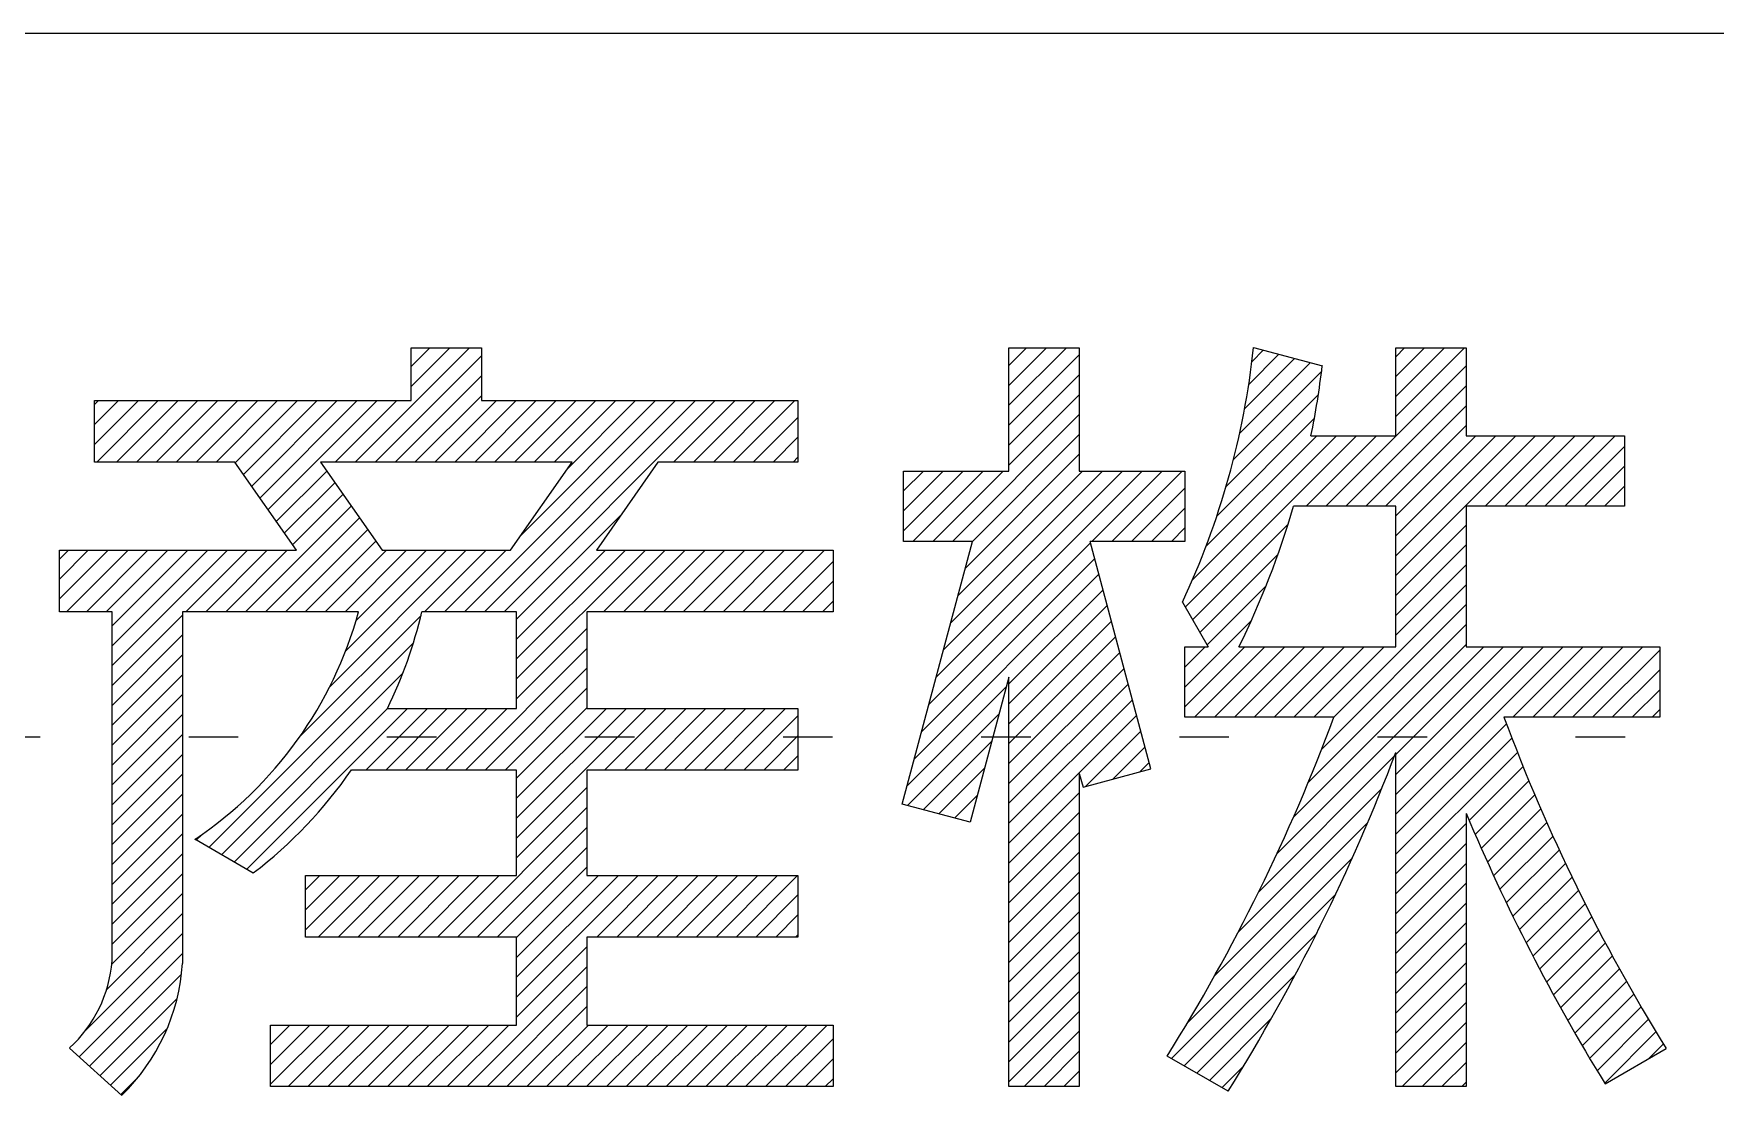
# Model space of a CAD drawing. Header units: millimetres. Extents: x 2414 to 2906, y 1861 to 2205.
# Drawn here: x 2459.74 to 2469.92, y 1875.14 to 1881.57 of the extents above; entities that cross this region are included whole.
import ezdxf

# ---------------------------------------------------------------- set-up
doc = ezdxf.new("R2010")
doc.units = ezdxf.units.MM
doc.linetypes.add('jw-line09', pattern=[1.2, 0.3, -0.9])
doc.layers.add('F-0', color=7, linetype='Continuous')

msp = doc.modelspace()

# ---------------------------------------------------------------- linework, layer by layer
at = {"layer": 'F-0', "color": 136, "linetype": 'Continuous'}
for p in [(2862.844, 1881.573), (2901.608, 1881.573)]:
    msp.add_line(p, (2419.23, 1881.573), dxfattribs=at)
at = {"layer": 'F-0', "color": 3, "linetype": 'Continuous'}
for p, q in [((2461.684, 1878.977), (2462.376, 1879.669)), ((2461.684, 1878.977), (2462.376, 1879.669)), ((2461.804, 1878.977), (2462.448, 1879.621)), ((2461.804, 1878.977), (2462.448, 1879.621)), ((2462.022, 1879.556), (2462.135, 1879.669)), ((2462.022, 1879.436), (2462.256, 1879.669)), ((2462.022, 1879.669), (2462.448, 1879.669)), ((2462.022, 1879.35), (2462.022, 1879.669)), ((2462.022, 1879.556), (2462.135, 1879.669)), ((2462.022, 1879.436), (2462.256, 1879.669)), ((2462.022, 1879.669), (2462.448, 1879.669)), ((2462.022, 1879.35), (2462.022, 1879.669)), ((2462.448, 1879.669), (2462.448, 1879.35)), ((2462.448, 1879.669), (2462.448, 1879.35)), ((2465.643, 1879.563), (2465.75, 1879.669)), ((2465.643, 1879.442), (2465.87, 1879.669)), ((2465.643, 1879.322), (2465.991, 1879.669)), ((2465.643, 1879.669), (2466.069, 1879.669)), ((2465.643, 1879.563), (2465.75, 1879.669)), ((2465.643, 1879.442), (2465.87, 1879.669)), ((2465.643, 1879.322), (2465.991, 1879.669)), ((2465.643, 1879.669), (2466.069, 1879.669)), ((2465.643, 1878.924), (2465.643, 1879.669)), ((2465.643, 1878.924), (2465.643, 1879.669)), ((2465.643, 1879.201), (2466.069, 1879.627)), ((2465.643, 1879.201), (2466.069, 1879.627)), ((2466.069, 1879.669), (2466.069, 1878.924)), ((2466.069, 1879.669), (2466.069, 1878.924)), ((2467.071, 1879.303), (2467.373, 1879.605)), ((2467.071, 1879.303), (2467.373, 1879.605)), ((2467.095, 1879.448), (2467.278, 1879.631)), ((2467.095, 1879.448), (2467.278, 1879.631)), ((2467.115, 1879.588), (2467.183, 1879.656)), ((2467.115, 1879.588), (2467.183, 1879.656)), ((2467.124, 1879.672), (2467.541, 1879.56)), ((2467.124, 1879.672), (2467.541, 1879.56)), ((2467.986, 1879.616), (2468.039, 1879.669)), ((2467.986, 1879.496), (2468.16, 1879.669)), ((2467.986, 1879.375), (2468.28, 1879.669)), ((2467.986, 1879.255), (2468.401, 1879.669)), ((2467.986, 1879.669), (2468.412, 1879.669)), ((2467.986, 1879.137), (2467.986, 1879.669)), ((2467.986, 1879.616), (2468.039, 1879.669)), ((2467.986, 1879.496), (2468.16, 1879.669)), ((2467.986, 1879.375), (2468.28, 1879.669)), ((2467.986, 1879.255), (2468.401, 1879.669)), ((2467.986, 1879.669), (2468.412, 1879.669)), ((2467.986, 1879.137), (2467.986, 1879.669)), ((2468.412, 1879.669), (2468.412, 1879.137)), ((2468.412, 1879.669), (2468.412, 1879.137)), ((2461.925, 1878.977), (2462.448, 1879.501)), ((2461.925, 1878.977), (2462.448, 1879.501)), ((2465.643, 1879.081), (2466.069, 1879.507)), ((2465.643, 1879.081), (2466.069, 1879.507)), ((2467.003, 1878.994), (2467.537, 1879.528)), ((2467.003, 1878.994), (2467.537, 1879.528)), ((2467.04, 1879.152), (2467.468, 1879.58)), ((2467.04, 1879.152), (2467.468, 1879.58)), ((2467.563, 1878.711), (2468.412, 1879.56)), ((2467.563, 1878.711), (2468.412, 1879.56)), ((2467.683, 1878.711), (2468.412, 1879.44)), ((2467.683, 1878.711), (2468.412, 1879.44)), ((2460.105, 1879.326), (2460.129, 1879.35)), ((2460.105, 1879.206), (2460.249, 1879.35)), ((2460.105, 1879.35), (2462.022, 1879.35)), ((2460.105, 1879.326), (2460.129, 1879.35)), ((2460.105, 1879.206), (2460.249, 1879.35)), ((2460.105, 1879.35), (2462.022, 1879.35)), ((2460.105, 1879.085), (2460.37, 1879.35)), ((2460.105, 1878.977), (2460.105, 1879.35)), ((2460.105, 1879.085), (2460.37, 1879.35)), ((2460.105, 1878.977), (2460.105, 1879.35)), ((2460.118, 1878.977), (2460.49, 1879.35)), ((2460.118, 1878.977), (2460.49, 1879.35)), ((2460.238, 1878.977), (2460.611, 1879.35)), ((2460.238, 1878.977), (2460.611, 1879.35)), ((2460.359, 1878.977), (2460.731, 1879.35)), ((2460.359, 1878.977), (2460.731, 1879.35)), ((2460.479, 1878.977), (2460.852, 1879.35)), ((2460.479, 1878.977), (2460.852, 1879.35)), ((2460.6, 1878.977), (2460.972, 1879.35)), ((2460.6, 1878.977), (2460.972, 1879.35)), ((2460.72, 1878.977), (2461.093, 1879.35)), ((2460.72, 1878.977), (2461.093, 1879.35)), ((2460.841, 1878.977), (2461.213, 1879.35)), ((2460.841, 1878.977), (2461.213, 1879.35)), ((2460.957, 1878.973), (2461.334, 1879.35)), ((2460.957, 1878.973), (2461.334, 1879.35)), ((2461.006, 1878.902), (2461.454, 1879.35)), ((2461.006, 1878.902), (2461.454, 1879.35)), ((2461.056, 1878.831), (2461.575, 1879.35)), ((2461.056, 1878.831), (2461.575, 1879.35)), ((2461.106, 1878.76), (2461.695, 1879.35)), ((2461.106, 1878.76), (2461.695, 1879.35)), ((2461.155, 1878.689), (2461.816, 1879.35)), ((2461.155, 1878.689), (2461.816, 1879.35)), ((2461.563, 1878.977), (2461.936, 1879.35)), ((2461.563, 1878.977), (2461.936, 1879.35)), ((2462.045, 1878.977), (2462.448, 1879.38)), ((2462.045, 1878.977), (2462.448, 1879.38)), ((2462.166, 1878.977), (2462.539, 1879.35)), ((2462.166, 1878.977), (2462.539, 1879.35)), ((2462.286, 1878.977), (2462.659, 1879.35)), ((2462.286, 1878.977), (2462.659, 1879.35)), ((2462.345, 1878.072), (2463.623, 1879.35)), ((2462.345, 1878.072), (2463.623, 1879.35)), ((2462.407, 1878.977), (2462.78, 1879.35)), ((2462.407, 1878.977), (2462.78, 1879.35)), ((2462.448, 1879.35), (2464.365, 1879.35)), ((2462.448, 1879.35), (2464.365, 1879.35)), ((2462.466, 1878.072), (2463.744, 1879.35)), ((2462.466, 1878.072), (2463.744, 1879.35)), ((2462.527, 1878.977), (2462.9, 1879.35)), ((2462.527, 1878.977), (2462.9, 1879.35)), ((2462.586, 1878.072), (2463.864, 1879.35)), ((2462.586, 1878.072), (2463.864, 1879.35)), ((2462.648, 1878.977), (2463.021, 1879.35)), ((2462.648, 1878.977), (2463.021, 1879.35)), ((2462.687, 1878.534), (2463.503, 1879.35)), ((2462.687, 1878.534), (2463.503, 1879.35)), ((2462.768, 1878.977), (2463.141, 1879.35)), ((2462.768, 1878.977), (2463.141, 1879.35)), ((2462.889, 1878.977), (2463.262, 1879.35)), ((2462.889, 1878.977), (2463.262, 1879.35)), ((2462.968, 1878.936), (2463.382, 1879.35)), ((2462.968, 1878.936), (2463.382, 1879.35)), ((2463.612, 1878.977), (2463.985, 1879.35)), ((2463.612, 1878.977), (2463.985, 1879.35)), ((2463.732, 1878.977), (2464.105, 1879.35)), ((2463.732, 1878.977), (2464.105, 1879.35)), ((2463.853, 1878.977), (2464.225, 1879.35)), ((2463.853, 1878.977), (2464.225, 1879.35)), ((2463.973, 1878.977), (2464.346, 1879.35)), ((2463.973, 1878.977), (2464.346, 1879.35)), ((2464.365, 1879.35), (2464.365, 1878.977)), ((2464.365, 1879.35), (2464.365, 1878.977)), ((2465.643, 1878.96), (2466.069, 1879.386)), ((2465.643, 1878.96), (2466.069, 1879.386)), ((2466.957, 1878.828), (2467.517, 1879.388)), ((2466.957, 1878.828), (2467.517, 1879.388)), ((2467.804, 1878.711), (2468.412, 1879.319)), ((2467.804, 1878.711), (2468.412, 1879.319)), ((2464.094, 1878.977), (2464.365, 1879.249)), ((2464.094, 1878.977), (2464.365, 1879.249)), ((2465.301, 1878.498), (2466.069, 1879.266)), ((2465.301, 1878.498), (2466.069, 1879.266)), ((2466.903, 1878.653), (2467.493, 1879.243)), ((2466.903, 1878.653), (2467.493, 1879.243)), ((2467.924, 1878.711), (2468.412, 1879.199)), ((2467.924, 1878.711), (2468.412, 1879.199)), ((2464.214, 1878.977), (2464.365, 1879.128)), ((2464.214, 1878.977), (2464.365, 1879.128)), ((2465.422, 1878.498), (2466.069, 1879.145)), ((2465.422, 1878.498), (2466.069, 1879.145)), ((2466.711, 1878.1), (2467.748, 1879.137)), ((2466.711, 1878.1), (2467.748, 1879.137)), ((2466.753, 1878.263), (2467.627, 1879.137)), ((2466.753, 1878.263), (2467.627, 1879.137)), ((2466.836, 1878.466), (2467.507, 1879.137)), ((2466.836, 1878.466), (2467.507, 1879.137)), ((2467.442, 1878.711), (2467.868, 1879.137)), ((2467.442, 1878.711), (2467.868, 1879.137)), ((2467.472, 1879.137), (2467.986, 1879.137)), ((2467.472, 1879.137), (2467.986, 1879.137)), ((2467.986, 1878.652), (2468.471, 1879.137)), ((2467.986, 1878.532), (2468.591, 1879.137)), ((2467.986, 1878.411), (2468.712, 1879.137)), ((2467.986, 1878.291), (2468.832, 1879.137)), ((2467.986, 1878.652), (2468.471, 1879.137)), ((2467.986, 1878.532), (2468.591, 1879.137)), ((2467.986, 1878.411), (2468.712, 1879.137)), ((2467.986, 1878.291), (2468.832, 1879.137)), ((2468.412, 1879.137), (2469.371, 1879.137)), ((2468.412, 1879.137), (2469.371, 1879.137)), ((2468.527, 1878.711), (2468.953, 1879.137)), ((2468.527, 1878.711), (2468.953, 1879.137)), ((2468.647, 1878.711), (2469.073, 1879.137)), ((2468.647, 1878.711), (2469.073, 1879.137)), ((2468.768, 1878.711), (2469.194, 1879.137)), ((2468.768, 1878.711), (2469.194, 1879.137)), ((2468.888, 1878.711), (2469.314, 1879.137)), ((2468.888, 1878.711), (2469.314, 1879.137)), ((2469.371, 1879.137), (2469.371, 1878.711)), ((2469.371, 1879.137), (2469.371, 1878.711)), ((2464.335, 1878.977), (2464.365, 1879.008)), ((2464.335, 1878.977), (2464.365, 1879.008)), ((2465.379, 1878.335), (2466.069, 1879.025)), ((2465.379, 1878.335), (2466.069, 1879.025)), ((2469.009, 1878.711), (2469.371, 1879.073)), ((2469.009, 1878.711), (2469.371, 1879.073)), ((2460.954, 1878.977), (2460.105, 1878.977)), ((2460.954, 1878.977), (2460.105, 1878.977)), ((2461.327, 1878.444), (2460.954, 1878.977)), ((2461.327, 1878.444), (2460.954, 1878.977)), ((2461.205, 1878.618), (2461.511, 1878.924)), ((2461.205, 1878.618), (2461.511, 1878.924)), ((2462.997, 1878.977), (2461.474, 1878.977)), ((2461.474, 1878.977), (2461.847, 1878.444)), ((2462.997, 1878.977), (2461.474, 1878.977)), ((2461.474, 1878.977), (2461.847, 1878.444)), ((2462.624, 1878.444), (2462.997, 1878.977)), ((2462.624, 1878.444), (2462.997, 1878.977)), ((2463.517, 1878.977), (2463.144, 1878.444)), ((2463.517, 1878.977), (2463.144, 1878.444)), ((2464.365, 1878.977), (2463.517, 1878.977)), ((2464.365, 1878.977), (2463.517, 1878.977)), ((2465.004, 1878.924), (2465.004, 1878.924)), ((2465.004, 1878.803), (2465.125, 1878.924)), ((2465.004, 1878.683), (2465.245, 1878.924)), ((2465.004, 1878.562), (2465.366, 1878.924)), ((2465.004, 1878.924), (2465.643, 1878.924)), ((2465.004, 1878.498), (2465.004, 1878.924)), ((2465.004, 1878.924), (2465.004, 1878.924)), ((2465.004, 1878.803), (2465.125, 1878.924)), ((2465.004, 1878.683), (2465.245, 1878.924)), ((2465.004, 1878.562), (2465.366, 1878.924)), ((2465.004, 1878.924), (2465.643, 1878.924)), ((2465.004, 1878.498), (2465.004, 1878.924)), ((2465.06, 1878.498), (2465.486, 1878.924)), ((2465.06, 1878.498), (2465.486, 1878.924)), ((2465.181, 1878.498), (2465.607, 1878.924)), ((2465.181, 1878.498), (2465.607, 1878.924)), ((2465.203, 1877.676), (2466.45, 1878.924)), ((2465.203, 1877.676), (2466.45, 1878.924)), ((2465.247, 1877.841), (2466.33, 1878.924)), ((2465.247, 1877.841), (2466.33, 1878.924)), ((2465.291, 1878.005), (2466.209, 1878.924)), ((2465.291, 1878.005), (2466.209, 1878.924)), ((2465.335, 1878.17), (2466.089, 1878.924)), ((2465.335, 1878.17), (2466.089, 1878.924)), ((2466.069, 1878.924), (2466.708, 1878.924)), ((2466.069, 1878.924), (2466.708, 1878.924)), ((2466.145, 1878.498), (2466.571, 1878.924)), ((2466.145, 1878.498), (2466.571, 1878.924)), ((2466.265, 1878.498), (2466.691, 1878.924)), ((2466.265, 1878.498), (2466.691, 1878.924)), ((2466.708, 1878.924), (2466.708, 1878.498)), ((2466.708, 1878.924), (2466.708, 1878.498)), ((2469.129, 1878.711), (2469.371, 1878.953)), ((2469.129, 1878.711), (2469.371, 1878.953)), ((2461.254, 1878.548), (2461.56, 1878.853)), ((2461.254, 1878.548), (2461.56, 1878.853)), ((2466.386, 1878.498), (2466.708, 1878.82)), ((2466.386, 1878.498), (2466.708, 1878.82)), ((2469.25, 1878.711), (2469.371, 1878.832)), ((2469.25, 1878.711), (2469.371, 1878.832)), ((2461.02, 1878.072), (2461.66, 1878.712)), ((2461.02, 1878.072), (2461.66, 1878.712)), ((2461.304, 1878.477), (2461.61, 1878.783)), ((2461.304, 1878.477), (2461.61, 1878.783)), ((2466.506, 1878.498), (2466.708, 1878.7)), ((2466.506, 1878.498), (2466.708, 1878.7)), ((2467.986, 1878.711), (2467.367, 1878.711)), ((2467.986, 1878.711), (2467.367, 1878.711)), ((2467.986, 1877.859), (2467.986, 1878.711)), ((2467.986, 1877.859), (2467.986, 1878.711)), ((2468.412, 1878.711), (2468.412, 1877.859)), ((2469.371, 1878.711), (2468.412, 1878.711)), ((2468.412, 1878.711), (2468.412, 1877.859)), ((2469.371, 1878.711), (2468.412, 1878.711)), ((2469.37, 1878.711), (2469.371, 1878.712)), ((2469.37, 1878.711), (2469.371, 1878.712)), ((2461.14, 1878.072), (2461.709, 1878.641)), ((2461.14, 1878.072), (2461.709, 1878.641)), ((2462.661, 1878.027), (2463.296, 1878.661)), ((2462.661, 1878.027), (2463.296, 1878.661)), ((2466.755, 1878.023), (2467.334, 1878.603)), ((2466.755, 1878.023), (2467.334, 1878.603)), ((2467.986, 1878.17), (2468.412, 1878.596)), ((2467.986, 1878.17), (2468.412, 1878.596)), ((2461.261, 1878.072), (2461.759, 1878.57)), ((2461.261, 1878.072), (2461.759, 1878.57)), ((2461.381, 1878.072), (2461.808, 1878.499)), ((2461.381, 1878.072), (2461.808, 1878.499)), ((2464.997, 1876.907), (2465.423, 1878.498)), ((2464.997, 1876.907), (2465.423, 1878.498)), ((2465.423, 1878.498), (2465.004, 1878.498)), ((2465.423, 1878.498), (2465.004, 1878.498)), ((2465.159, 1877.512), (2466.136, 1878.489)), ((2465.159, 1877.512), (2466.136, 1878.489)), ((2466.503, 1877.12), (2466.134, 1878.498)), ((2466.708, 1878.498), (2466.134, 1878.498)), ((2466.503, 1877.12), (2466.134, 1878.498)), ((2466.708, 1878.498), (2466.134, 1878.498)), ((2466.627, 1878.498), (2466.708, 1878.579)), ((2466.627, 1878.498), (2466.708, 1878.579)), ((2459.892, 1878.39), (2459.947, 1878.444)), ((2459.892, 1878.27), (2460.067, 1878.444)), ((2459.892, 1878.149), (2460.187, 1878.444)), ((2459.892, 1878.444), (2461.327, 1878.444)), ((2459.892, 1878.072), (2459.892, 1878.444)), ((2459.892, 1878.39), (2459.947, 1878.444)), ((2459.892, 1878.27), (2460.067, 1878.444)), ((2459.892, 1878.149), (2460.187, 1878.444)), ((2459.892, 1878.444), (2461.327, 1878.444)), ((2459.892, 1878.072), (2459.892, 1878.444)), ((2459.935, 1878.072), (2460.308, 1878.444)), ((2459.935, 1878.072), (2460.308, 1878.444)), ((2460.056, 1878.072), (2460.428, 1878.444)), ((2460.056, 1878.072), (2460.428, 1878.444)), ((2460.176, 1878.072), (2460.549, 1878.444)), ((2460.176, 1878.072), (2460.549, 1878.444)), ((2460.212, 1877.987), (2460.669, 1878.444)), ((2460.212, 1877.866), (2460.79, 1878.444)), ((2460.212, 1877.746), (2460.91, 1878.444)), ((2460.212, 1877.987), (2460.669, 1878.444)), ((2460.212, 1877.866), (2460.79, 1878.444)), ((2460.212, 1877.746), (2460.91, 1878.444)), ((2460.658, 1878.072), (2461.031, 1878.444)), ((2460.658, 1878.072), (2461.031, 1878.444)), ((2460.779, 1878.072), (2461.151, 1878.444)), ((2460.779, 1878.072), (2461.151, 1878.444)), ((2460.899, 1878.072), (2461.272, 1878.444)), ((2460.899, 1878.072), (2461.272, 1878.444)), ((2461.502, 1878.072), (2461.874, 1878.444)), ((2461.502, 1878.072), (2461.874, 1878.444)), ((2461.528, 1877.616), (2462.356, 1878.444)), ((2461.528, 1877.616), (2462.356, 1878.444)), ((2461.622, 1878.072), (2461.995, 1878.444)), ((2461.622, 1878.072), (2461.995, 1878.444)), ((2461.624, 1877.833), (2462.236, 1878.444)), ((2461.624, 1877.833), (2462.236, 1878.444)), ((2461.687, 1878.016), (2462.115, 1878.444)), ((2461.687, 1878.016), (2462.115, 1878.444)), ((2461.847, 1878.444), (2462.624, 1878.444)), ((2461.847, 1878.444), (2462.624, 1878.444)), ((2462.104, 1878.072), (2462.477, 1878.444)), ((2462.104, 1878.072), (2462.477, 1878.444)), ((2462.225, 1878.072), (2462.597, 1878.444)), ((2462.225, 1878.072), (2462.597, 1878.444)), ((2462.661, 1877.906), (2463.2, 1878.444)), ((2462.661, 1877.786), (2463.32, 1878.444)), ((2462.661, 1877.665), (2463.441, 1878.444)), ((2462.661, 1877.906), (2463.2, 1878.444)), ((2462.661, 1877.786), (2463.32, 1878.444)), ((2462.661, 1877.665), (2463.441, 1878.444)), ((2463.144, 1878.444), (2464.578, 1878.444)), ((2463.144, 1878.444), (2464.578, 1878.444)), ((2463.188, 1878.072), (2463.561, 1878.444)), ((2463.188, 1878.072), (2463.561, 1878.444)), ((2463.309, 1878.072), (2463.682, 1878.444)), ((2463.309, 1878.072), (2463.682, 1878.444)), ((2463.429, 1878.072), (2463.802, 1878.444)), ((2463.429, 1878.072), (2463.802, 1878.444)), ((2463.55, 1878.072), (2463.923, 1878.444)), ((2463.55, 1878.072), (2463.923, 1878.444)), ((2463.67, 1878.072), (2464.043, 1878.444)), ((2463.67, 1878.072), (2464.043, 1878.444)), ((2463.791, 1878.072), (2464.164, 1878.444)), ((2463.791, 1878.072), (2464.164, 1878.444)), ((2463.911, 1878.072), (2464.284, 1878.444)), ((2463.911, 1878.072), (2464.284, 1878.444)), ((2464.032, 1878.072), (2464.405, 1878.444)), ((2464.032, 1878.072), (2464.405, 1878.444)), ((2464.152, 1878.072), (2464.525, 1878.444)), ((2464.152, 1878.072), (2464.525, 1878.444)), ((2464.273, 1878.072), (2464.578, 1878.377)), ((2464.273, 1878.072), (2464.578, 1878.377)), ((2464.578, 1878.444), (2464.578, 1878.072)), ((2464.578, 1878.444), (2464.578, 1878.072)), ((2465.115, 1877.347), (2466.162, 1878.394)), ((2465.115, 1877.347), (2466.162, 1878.394)), ((2466.799, 1877.947), (2467.273, 1878.421)), ((2466.799, 1877.947), (2467.273, 1878.421)), ((2467.986, 1878.05), (2468.412, 1878.476)), ((2467.986, 1878.05), (2468.412, 1878.476)), ((2465.071, 1877.182), (2466.187, 1878.299)), ((2465.071, 1877.182), (2466.187, 1878.299)), ((2467.986, 1877.93), (2468.412, 1878.356)), ((2467.986, 1877.93), (2468.412, 1878.356)), ((2464.393, 1878.072), (2464.578, 1878.257)), ((2464.393, 1878.072), (2464.578, 1878.257)), ((2465.643, 1877.635), (2466.213, 1878.204)), ((2465.643, 1877.635), (2466.213, 1878.204)), ((2466.843, 1877.871), (2467.2, 1878.228)), ((2466.843, 1877.871), (2467.2, 1878.228)), ((2467.61, 1877.433), (2468.412, 1878.235)), ((2467.61, 1877.433), (2468.412, 1878.235)), ((2460.212, 1878.072), (2459.892, 1878.072)), ((2460.212, 1878.072), (2459.892, 1878.072)), ((2460.212, 1875.957), (2460.212, 1878.072)), ((2460.212, 1875.957), (2460.212, 1878.072)), ((2460.638, 1878.072), (2460.638, 1875.942)), ((2461.703, 1878.072), (2460.638, 1878.072)), ((2460.638, 1878.072), (2460.638, 1875.942)), ((2461.703, 1878.072), (2460.638, 1878.072)), ((2462.661, 1878.072), (2462.087, 1878.072)), ((2462.661, 1878.072), (2462.087, 1878.072)), ((2462.661, 1877.486), (2462.661, 1878.072)), ((2462.661, 1877.486), (2462.661, 1878.072)), ((2463.087, 1878.072), (2463.087, 1877.486)), ((2464.578, 1878.072), (2463.087, 1878.072)), ((2463.087, 1878.072), (2463.087, 1877.486)), ((2464.578, 1878.072), (2463.087, 1878.072)), ((2464.514, 1878.072), (2464.578, 1878.136)), ((2464.514, 1878.072), (2464.578, 1878.136)), ((2465.643, 1877.514), (2466.238, 1878.109)), ((2465.643, 1877.514), (2466.238, 1878.109)), ((2466.693, 1878.13), (2466.85, 1877.859)), ((2466.693, 1878.13), (2466.85, 1877.859)), ((2467.538, 1877.24), (2468.412, 1878.115)), ((2467.538, 1877.24), (2468.412, 1878.115)), ((2460.212, 1877.625), (2460.638, 1878.051)), ((2460.212, 1877.625), (2460.638, 1878.051)), ((2461.347, 1877.315), (2462.082, 1878.05)), ((2461.347, 1877.315), (2462.082, 1878.05)), ((2462.661, 1877.545), (2463.087, 1877.971)), ((2462.661, 1877.545), (2463.087, 1877.971)), ((2465.643, 1877.394), (2466.264, 1878.014)), ((2465.643, 1877.394), (2466.264, 1878.014)), ((2466.708, 1877.615), (2467.111, 1878.018)), ((2466.708, 1877.615), (2467.111, 1878.018)), ((2467.456, 1877.038), (2468.412, 1877.994)), ((2467.456, 1877.038), (2468.412, 1877.994)), ((2460.212, 1877.505), (2460.638, 1877.931)), ((2460.212, 1877.505), (2460.638, 1877.931)), ((2460.797, 1876.645), (2462.036, 1877.883)), ((2460.797, 1876.645), (2462.036, 1877.883)), ((2465.643, 1877.273), (2466.289, 1877.919)), ((2465.643, 1877.273), (2466.289, 1877.919)), ((2467.366, 1876.827), (2468.412, 1877.874)), ((2467.366, 1876.827), (2468.412, 1877.874)), ((2460.212, 1877.384), (2460.638, 1877.81)), ((2460.212, 1877.384), (2460.638, 1877.81)), ((2462.351, 1877.113), (2463.087, 1877.85)), ((2462.351, 1877.113), (2463.087, 1877.85)), ((2465.643, 1877.153), (2466.315, 1877.824)), ((2465.643, 1877.153), (2466.315, 1877.824)), ((2466.708, 1877.856), (2466.711, 1877.859)), ((2466.708, 1877.736), (2466.831, 1877.859)), ((2466.708, 1877.495), (2467.072, 1877.859)), ((2466.708, 1877.433), (2466.708, 1877.859)), ((2466.708, 1877.859), (2466.85, 1877.859)), ((2466.708, 1877.856), (2466.711, 1877.859)), ((2466.708, 1877.736), (2466.831, 1877.859)), ((2466.708, 1877.495), (2467.072, 1877.859)), ((2466.708, 1877.433), (2466.708, 1877.859)), ((2466.708, 1877.859), (2466.85, 1877.859)), ((2466.767, 1877.433), (2467.193, 1877.859)), ((2466.767, 1877.433), (2467.193, 1877.859)), ((2466.887, 1877.433), (2467.313, 1877.859)), ((2466.887, 1877.433), (2467.313, 1877.859)), ((2467.008, 1877.433), (2467.434, 1877.859)), ((2467.008, 1877.433), (2467.434, 1877.859)), ((2467.036, 1877.859), (2467.986, 1877.859)), ((2467.036, 1877.859), (2467.986, 1877.859)), ((2467.128, 1877.433), (2467.554, 1877.859)), ((2467.128, 1877.433), (2467.554, 1877.859)), ((2467.249, 1877.433), (2467.675, 1877.859)), ((2467.249, 1877.433), (2467.675, 1877.859)), ((2467.267, 1876.608), (2468.518, 1877.859)), ((2467.267, 1876.608), (2468.518, 1877.859)), ((2467.369, 1877.433), (2467.795, 1877.859)), ((2467.369, 1877.433), (2467.795, 1877.859)), ((2467.49, 1877.433), (2467.916, 1877.859)), ((2467.49, 1877.433), (2467.916, 1877.859)), ((2467.986, 1877.207), (2468.639, 1877.859)), ((2467.986, 1877.086), (2468.759, 1877.859)), ((2467.986, 1876.966), (2468.88, 1877.859)), ((2467.986, 1876.845), (2469, 1877.859)), ((2467.986, 1877.207), (2468.639, 1877.859)), ((2467.986, 1877.086), (2468.759, 1877.859)), ((2467.986, 1876.966), (2468.88, 1877.859)), ((2467.986, 1876.845), (2469, 1877.859)), ((2468.412, 1877.859), (2469.584, 1877.859)), ((2468.412, 1877.859), (2469.584, 1877.859)), ((2468.695, 1877.433), (2469.121, 1877.859)), ((2468.695, 1877.433), (2469.121, 1877.859)), ((2468.815, 1877.433), (2469.241, 1877.859)), ((2468.815, 1877.433), (2469.241, 1877.859)), ((2468.936, 1877.433), (2469.362, 1877.859)), ((2468.936, 1877.433), (2469.362, 1877.859)), ((2469.056, 1877.433), (2469.482, 1877.859)), ((2469.056, 1877.433), (2469.482, 1877.859)), ((2469.177, 1877.433), (2469.584, 1877.84)), ((2469.177, 1877.433), (2469.584, 1877.84)), ((2469.584, 1877.859), (2469.584, 1877.433)), ((2469.584, 1877.859), (2469.584, 1877.433)), ((2460.212, 1877.264), (2460.638, 1877.69)), ((2460.212, 1877.264), (2460.638, 1877.69)), ((2460.874, 1876.6), (2461.972, 1877.699)), ((2460.874, 1876.6), (2461.972, 1877.699)), ((2462.471, 1877.113), (2463.087, 1877.73)), ((2462.471, 1877.113), (2463.087, 1877.73)), ((2465.643, 1877.675), (2465.408, 1876.797)), ((2465.643, 1877.675), (2465.408, 1876.797)), ((2465.643, 1877.032), (2466.34, 1877.729)), ((2465.643, 1877.032), (2466.34, 1877.729)), ((2465.643, 1875.196), (2465.643, 1877.675)), ((2465.643, 1875.196), (2465.643, 1877.675)), ((2469.297, 1877.433), (2469.584, 1877.72)), ((2469.297, 1877.433), (2469.584, 1877.72)), ((2460.212, 1877.143), (2460.638, 1877.57)), ((2460.212, 1877.143), (2460.638, 1877.57)), ((2462.591, 1877.113), (2463.087, 1877.609)), ((2462.591, 1877.113), (2463.087, 1877.609)), ((2465.026, 1877.018), (2465.629, 1877.62)), ((2465.026, 1877.018), (2465.629, 1877.62)), ((2465.643, 1876.912), (2466.365, 1877.634)), ((2465.643, 1876.912), (2466.365, 1877.634)), ((2469.418, 1877.433), (2469.584, 1877.599)), ((2469.418, 1877.433), (2469.584, 1877.599)), ((2460.95, 1876.556), (2461.88, 1877.486)), ((2460.95, 1876.556), (2461.88, 1877.486)), ((2461.027, 1876.512), (2462, 1877.486)), ((2461.027, 1876.512), (2462, 1877.486)), ((2461.748, 1877.113), (2462.121, 1877.486)), ((2461.748, 1877.113), (2462.121, 1877.486)), ((2461.869, 1877.113), (2462.241, 1877.486)), ((2461.869, 1877.113), (2462.241, 1877.486)), ((2461.879, 1877.486), (2462.661, 1877.486)), ((2461.879, 1877.486), (2462.661, 1877.486)), ((2461.989, 1877.113), (2462.362, 1877.486)), ((2461.989, 1877.113), (2462.362, 1877.486)), ((2462.11, 1877.113), (2462.482, 1877.486)), ((2462.11, 1877.113), (2462.482, 1877.486)), ((2462.23, 1877.113), (2462.603, 1877.486)), ((2462.23, 1877.113), (2462.603, 1877.486)), ((2462.661, 1877.063), (2463.087, 1877.489)), ((2462.661, 1877.063), (2463.087, 1877.489)), ((2462.661, 1876.942), (2463.205, 1877.486)), ((2462.661, 1876.822), (2463.326, 1877.486)), ((2462.661, 1876.701), (2463.446, 1877.486)), ((2462.661, 1876.942), (2463.205, 1877.486)), ((2462.661, 1876.822), (2463.326, 1877.486)), ((2462.661, 1876.701), (2463.446, 1877.486)), ((2463.087, 1877.486), (2464.365, 1877.486)), ((2463.087, 1877.486), (2464.365, 1877.486)), ((2463.194, 1877.113), (2463.567, 1877.486)), ((2463.194, 1877.113), (2463.567, 1877.486)), ((2463.314, 1877.113), (2463.687, 1877.486)), ((2463.314, 1877.113), (2463.687, 1877.486)), ((2463.435, 1877.113), (2463.808, 1877.486)), ((2463.435, 1877.113), (2463.808, 1877.486)), ((2463.555, 1877.113), (2463.928, 1877.486)), ((2463.555, 1877.113), (2463.928, 1877.486)), ((2463.676, 1877.113), (2464.049, 1877.486)), ((2463.676, 1877.113), (2464.049, 1877.486)), ((2463.796, 1877.113), (2464.169, 1877.486)), ((2463.796, 1877.113), (2464.169, 1877.486)), ((2463.917, 1877.113), (2464.29, 1877.486)), ((2463.917, 1877.113), (2464.29, 1877.486)), ((2464.365, 1877.486), (2464.365, 1877.113)), ((2464.365, 1877.486), (2464.365, 1877.113)), ((2465.643, 1876.791), (2466.391, 1877.539)), ((2465.643, 1876.791), (2466.391, 1877.539)), ((2469.538, 1877.433), (2469.584, 1877.479)), ((2469.538, 1877.433), (2469.584, 1877.479)), ((2460.212, 1877.023), (2460.638, 1877.449)), ((2460.212, 1877.023), (2460.638, 1877.449)), ((2464.037, 1877.113), (2464.365, 1877.441)), ((2464.037, 1877.113), (2464.365, 1877.441)), ((2465.028, 1876.899), (2465.585, 1877.456)), ((2465.028, 1876.899), (2465.585, 1877.456)), ((2465.643, 1876.671), (2466.416, 1877.444)), ((2465.643, 1876.671), (2466.416, 1877.444)), ((2467.611, 1877.433), (2466.708, 1877.433)), ((2467.611, 1877.433), (2466.708, 1877.433)), ((2467.986, 1876.725), (2468.656, 1877.394)), ((2467.986, 1876.725), (2468.656, 1877.394)), ((2469.584, 1877.433), (2468.641, 1877.433)), ((2469.584, 1877.433), (2468.641, 1877.433)), ((2460.212, 1876.903), (2460.638, 1877.329)), ((2460.212, 1876.903), (2460.638, 1877.329)), ((2464.158, 1877.113), (2464.365, 1877.321)), ((2464.158, 1877.113), (2464.365, 1877.321)), ((2465.123, 1876.873), (2465.541, 1877.291)), ((2465.123, 1876.873), (2465.541, 1877.291)), ((2466.107, 1877.014), (2466.442, 1877.349)), ((2466.107, 1877.014), (2466.442, 1877.349)), ((2467.986, 1876.604), (2468.689, 1877.306)), ((2467.986, 1876.604), (2468.689, 1877.306)), ((2460.212, 1876.782), (2460.638, 1877.208)), ((2460.212, 1876.782), (2460.638, 1877.208)), ((2464.278, 1877.113), (2464.365, 1877.2)), ((2464.278, 1877.113), (2464.365, 1877.2)), ((2466.271, 1877.058), (2466.467, 1877.254)), ((2466.271, 1877.058), (2466.467, 1877.254)), ((2466.436, 1877.102), (2466.493, 1877.159)), ((2466.436, 1877.102), (2466.493, 1877.159)), ((2467.156, 1876.376), (2467.978, 1877.199)), ((2467.156, 1876.376), (2467.978, 1877.199)), ((2467.986, 1876.484), (2468.723, 1877.22)), ((2467.986, 1875.196), (2467.986, 1877.22)), ((2467.986, 1876.484), (2468.723, 1877.22)), ((2467.986, 1875.196), (2467.986, 1877.22)), ((2460.212, 1876.662), (2460.638, 1877.088)), ((2460.212, 1876.662), (2460.638, 1877.088)), ((2462.661, 1877.113), (2461.661, 1877.113)), ((2462.661, 1877.113), (2461.661, 1877.113)), ((2462.661, 1876.474), (2462.661, 1877.113)), ((2462.661, 1876.474), (2462.661, 1877.113)), ((2464.365, 1877.113), (2463.087, 1877.113)), ((2463.087, 1877.113), (2463.087, 1876.474)), ((2464.365, 1877.113), (2463.087, 1877.113)), ((2463.087, 1877.113), (2463.087, 1876.474)), ((2465.218, 1876.848), (2465.497, 1877.127)), ((2465.218, 1876.848), (2465.497, 1877.127)), ((2466.069, 1877.093), (2466.069, 1875.196)), ((2466.069, 1877.093), (2466.092, 1877.01)), ((2466.069, 1877.093), (2466.069, 1875.196)), ((2466.069, 1877.093), (2466.092, 1877.01)), ((2466.092, 1877.01), (2466.503, 1877.12)), ((2466.092, 1877.01), (2466.503, 1877.12)), ((2468.431, 1876.807), (2468.757, 1877.134)), ((2468.431, 1876.807), (2468.757, 1877.134)), ((2460.212, 1876.541), (2460.638, 1876.967)), ((2460.212, 1876.541), (2460.638, 1876.967)), ((2462.661, 1876.581), (2463.087, 1877.007)), ((2462.661, 1876.581), (2463.087, 1877.007)), ((2465.313, 1876.822), (2465.452, 1876.962)), ((2465.313, 1876.822), (2465.452, 1876.962)), ((2465.643, 1876.55), (2466.069, 1876.976)), ((2465.643, 1876.55), (2466.069, 1876.976)), ((2467.032, 1876.131), (2467.901, 1877.001)), ((2467.032, 1876.131), (2467.901, 1877.001)), ((2468.467, 1876.723), (2468.792, 1877.048)), ((2468.467, 1876.723), (2468.792, 1877.048)), ((2468.503, 1876.639), (2468.827, 1876.963)), ((2468.503, 1876.639), (2468.827, 1876.963)), ((2462.303, 1876.101), (2463.087, 1876.886)), ((2462.303, 1876.101), (2463.087, 1876.886)), ((2465.408, 1876.797), (2464.997, 1876.907)), ((2465.408, 1876.797), (2464.997, 1876.907)), ((2465.643, 1876.43), (2466.069, 1876.856)), ((2465.643, 1876.43), (2466.069, 1876.856)), ((2468.412, 1876.851), (2468.412, 1875.196)), ((2468.412, 1876.851), (2468.412, 1875.196)), ((2468.541, 1876.556), (2468.864, 1876.879)), ((2468.541, 1876.556), (2468.864, 1876.879)), ((2460.212, 1876.421), (2460.638, 1876.847)), ((2460.212, 1876.421), (2460.638, 1876.847)), ((2462.423, 1876.101), (2463.087, 1876.766)), ((2462.423, 1876.101), (2463.087, 1876.766)), ((2465.408, 1876.797), (2465.408, 1876.797)), ((2465.408, 1876.797), (2465.408, 1876.797)), ((2466.89, 1875.869), (2467.816, 1876.796)), ((2466.89, 1875.869), (2467.816, 1876.796)), ((2467.986, 1876.363), (2468.412, 1876.789)), ((2467.986, 1876.363), (2468.412, 1876.789)), ((2468.578, 1876.473), (2468.9, 1876.795)), ((2468.578, 1876.473), (2468.9, 1876.795)), ((2460.212, 1876.3), (2460.638, 1876.726)), ((2460.212, 1876.3), (2460.638, 1876.726)), ((2461.066, 1876.489), (2460.712, 1876.694)), ((2461.066, 1876.489), (2460.712, 1876.694)), ((2460.721, 1876.689), (2460.756, 1876.723)), ((2460.721, 1876.689), (2460.756, 1876.723)), ((2462.544, 1876.101), (2463.087, 1876.645)), ((2462.544, 1876.101), (2463.087, 1876.645)), ((2465.643, 1876.309), (2466.069, 1876.735)), ((2465.643, 1876.309), (2466.069, 1876.735)), ((2467.986, 1876.243), (2468.412, 1876.669)), ((2467.986, 1876.243), (2468.412, 1876.669)), ((2468.616, 1876.391), (2468.938, 1876.712)), ((2468.616, 1876.391), (2468.938, 1876.712)), ((2460.212, 1876.18), (2460.638, 1876.606)), ((2460.212, 1876.18), (2460.638, 1876.606)), ((2465.643, 1876.189), (2466.069, 1876.615)), ((2465.643, 1876.189), (2466.069, 1876.615)), ((2466.726, 1875.584), (2467.724, 1876.582)), ((2466.726, 1875.584), (2467.724, 1876.582)), ((2467.986, 1876.122), (2468.412, 1876.548)), ((2467.986, 1876.122), (2468.412, 1876.548)), ((2468.655, 1876.309), (2468.975, 1876.629)), ((2468.655, 1876.309), (2468.975, 1876.629)), ((2468.694, 1876.228), (2469.014, 1876.547)), ((2468.694, 1876.228), (2469.014, 1876.547)), ((2460.212, 1876.059), (2460.638, 1876.485)), ((2460.212, 1876.059), (2460.638, 1876.485)), ((2461.383, 1876.387), (2461.47, 1876.474)), ((2461.383, 1876.267), (2461.591, 1876.474)), ((2461.383, 1876.146), (2461.711, 1876.474)), ((2461.383, 1876.101), (2461.383, 1876.474)), ((2461.383, 1876.474), (2462.661, 1876.474)), ((2461.383, 1876.387), (2461.47, 1876.474)), ((2461.383, 1876.267), (2461.591, 1876.474)), ((2461.383, 1876.146), (2461.711, 1876.474)), ((2461.383, 1876.101), (2461.383, 1876.474)), ((2461.383, 1876.474), (2462.661, 1876.474)), ((2461.459, 1876.101), (2461.832, 1876.474)), ((2461.459, 1876.101), (2461.832, 1876.474)), ((2461.58, 1876.101), (2461.952, 1876.474)), ((2461.58, 1876.101), (2461.952, 1876.474)), ((2461.7, 1876.101), (2462.073, 1876.474)), ((2461.7, 1876.101), (2462.073, 1876.474)), ((2461.821, 1876.101), (2462.193, 1876.474)), ((2461.821, 1876.101), (2462.193, 1876.474)), ((2461.941, 1876.101), (2462.314, 1876.474)), ((2461.941, 1876.101), (2462.314, 1876.474)), ((2462.062, 1876.101), (2462.434, 1876.474)), ((2462.062, 1876.101), (2462.434, 1876.474)), ((2462.182, 1876.101), (2462.555, 1876.474)), ((2462.182, 1876.101), (2462.555, 1876.474)), ((2462.661, 1876.099), (2463.087, 1876.525)), ((2462.661, 1876.099), (2463.087, 1876.525)), ((2462.661, 1875.978), (2463.157, 1876.474)), ((2462.661, 1875.858), (2463.278, 1876.474)), ((2462.661, 1875.737), (2463.398, 1876.474)), ((2462.661, 1875.978), (2463.157, 1876.474)), ((2462.661, 1875.858), (2463.278, 1876.474)), ((2462.661, 1875.737), (2463.398, 1876.474)), ((2463.087, 1876.474), (2464.365, 1876.474)), ((2463.087, 1876.474), (2464.365, 1876.474)), ((2463.146, 1876.101), (2463.519, 1876.474)), ((2463.146, 1876.101), (2463.519, 1876.474)), ((2463.267, 1876.101), (2463.639, 1876.474)), ((2463.267, 1876.101), (2463.639, 1876.474)), ((2463.387, 1876.101), (2463.76, 1876.474)), ((2463.387, 1876.101), (2463.76, 1876.474)), ((2463.508, 1876.101), (2463.88, 1876.474)), ((2463.508, 1876.101), (2463.88, 1876.474)), ((2463.628, 1876.101), (2464.001, 1876.474)), ((2463.628, 1876.101), (2464.001, 1876.474)), ((2463.749, 1876.101), (2464.121, 1876.474)), ((2463.749, 1876.101), (2464.121, 1876.474)), ((2463.869, 1876.101), (2464.242, 1876.474)), ((2463.869, 1876.101), (2464.242, 1876.474)), ((2463.99, 1876.101), (2464.362, 1876.474)), ((2463.99, 1876.101), (2464.362, 1876.474)), ((2464.365, 1876.474), (2464.365, 1876.101)), ((2464.365, 1876.474), (2464.365, 1876.101)), ((2465.643, 1876.068), (2466.069, 1876.495)), ((2465.643, 1876.068), (2466.069, 1876.495)), ((2468.734, 1876.147), (2469.053, 1876.465)), ((2468.734, 1876.147), (2469.053, 1876.465)), ((2460.21, 1875.937), (2460.638, 1876.365)), ((2460.21, 1875.937), (2460.638, 1876.365)), ((2464.11, 1876.101), (2464.365, 1876.357)), ((2464.11, 1876.101), (2464.365, 1876.357)), ((2465.643, 1875.948), (2466.069, 1876.374)), ((2465.643, 1875.948), (2466.069, 1876.374)), ((2466.628, 1875.366), (2467.621, 1876.359)), ((2466.628, 1875.366), (2467.621, 1876.359)), ((2467.986, 1876.002), (2468.412, 1876.428)), ((2467.986, 1876.002), (2468.412, 1876.428)), ((2468.775, 1876.067), (2469.092, 1876.384)), ((2468.775, 1876.067), (2469.092, 1876.384)), ((2460.179, 1875.785), (2460.638, 1876.244)), ((2460.179, 1875.785), (2460.638, 1876.244)), ((2465.643, 1875.828), (2466.069, 1876.254)), ((2465.643, 1875.828), (2466.069, 1876.254)), ((2467.986, 1875.881), (2468.412, 1876.307)), ((2467.986, 1875.881), (2468.412, 1876.307)), ((2468.815, 1875.987), (2469.132, 1876.304)), ((2468.815, 1875.987), (2469.132, 1876.304)), ((2464.231, 1876.101), (2464.365, 1876.236)), ((2464.231, 1876.101), (2464.365, 1876.236)), ((2467.986, 1875.761), (2468.412, 1876.187)), ((2467.986, 1875.761), (2468.412, 1876.187)), ((2468.857, 1875.908), (2469.173, 1876.224)), ((2468.857, 1875.908), (2469.173, 1876.224)), ((2468.898, 1875.829), (2469.214, 1876.144)), ((2468.898, 1875.829), (2469.214, 1876.144)), ((2460.052, 1875.537), (2460.638, 1876.124)), ((2460.052, 1875.537), (2460.638, 1876.124)), ((2462.661, 1876.101), (2461.383, 1876.101)), ((2462.661, 1876.101), (2461.383, 1876.101)), ((2462.661, 1875.569), (2462.661, 1876.101)), ((2462.661, 1875.569), (2462.661, 1876.101)), ((2462.661, 1875.617), (2463.087, 1876.043)), ((2462.661, 1875.617), (2463.087, 1876.043)), ((2464.365, 1876.101), (2463.087, 1876.101)), ((2463.087, 1876.101), (2463.087, 1875.569)), ((2464.365, 1876.101), (2463.087, 1876.101)), ((2463.087, 1876.101), (2463.087, 1875.569)), ((2464.351, 1876.101), (2464.365, 1876.116)), ((2464.351, 1876.101), (2464.365, 1876.116)), ((2465.643, 1875.707), (2466.069, 1876.133)), ((2465.643, 1875.707), (2466.069, 1876.133)), ((2466.704, 1875.322), (2467.507, 1876.124)), ((2466.704, 1875.322), (2467.507, 1876.124)), ((2467.986, 1875.64), (2468.412, 1876.066)), ((2467.986, 1875.64), (2468.412, 1876.066)), ((2468.941, 1875.751), (2469.255, 1876.066)), ((2468.941, 1875.751), (2469.255, 1876.066)), ((2460.012, 1875.377), (2460.638, 1876.003)), ((2460.012, 1875.377), (2460.638, 1876.003)), ((2465.643, 1875.587), (2466.069, 1876.013)), ((2465.643, 1875.587), (2466.069, 1876.013)), ((2467.986, 1875.52), (2468.412, 1875.946)), ((2467.986, 1875.52), (2468.412, 1875.946)), ((2468.984, 1875.673), (2469.297, 1875.987)), ((2468.984, 1875.673), (2469.297, 1875.987)), ((2460.075, 1875.32), (2460.632, 1875.877)), ((2460.075, 1875.32), (2460.632, 1875.877)), ((2462.361, 1875.196), (2463.087, 1875.922)), ((2462.361, 1875.196), (2463.087, 1875.922)), ((2465.643, 1875.466), (2466.069, 1875.892)), ((2465.643, 1875.466), (2466.069, 1875.892)), ((2466.78, 1875.278), (2467.379, 1875.876)), ((2466.78, 1875.278), (2467.379, 1875.876)), ((2469.027, 1875.596), (2469.34, 1875.909)), ((2469.027, 1875.596), (2469.34, 1875.909)), ((2469.071, 1875.52), (2469.383, 1875.832)), ((2469.071, 1875.52), (2469.383, 1875.832)), ((2460.139, 1875.263), (2460.605, 1875.729)), ((2460.139, 1875.263), (2460.605, 1875.729)), ((2462.482, 1875.196), (2463.087, 1875.802)), ((2462.482, 1875.196), (2463.087, 1875.802)), ((2465.643, 1875.346), (2466.069, 1875.772)), ((2465.643, 1875.346), (2466.069, 1875.772)), ((2467.986, 1875.399), (2468.412, 1875.825)), ((2467.986, 1875.399), (2468.412, 1875.825)), ((2469.115, 1875.443), (2469.427, 1875.755)), ((2469.115, 1875.443), (2469.427, 1875.755)), ((2462.602, 1875.196), (2463.087, 1875.681)), ((2462.602, 1875.196), (2463.087, 1875.681)), ((2465.643, 1875.225), (2466.069, 1875.651)), ((2465.643, 1875.225), (2466.069, 1875.651)), ((2467.986, 1875.279), (2468.412, 1875.705)), ((2467.986, 1875.279), (2468.412, 1875.705)), ((2469.16, 1875.368), (2469.471, 1875.679)), ((2469.16, 1875.368), (2469.471, 1875.679)), ((2460.202, 1875.205), (2460.546, 1875.55)), ((2460.202, 1875.205), (2460.546, 1875.55)), ((2461.17, 1875.451), (2461.288, 1875.569)), ((2461.17, 1875.331), (2461.409, 1875.569)), ((2461.17, 1875.21), (2461.529, 1875.569)), ((2461.17, 1875.196), (2461.17, 1875.569)), ((2461.17, 1875.569), (2462.661, 1875.569)), ((2461.17, 1875.451), (2461.288, 1875.569)), ((2461.17, 1875.331), (2461.409, 1875.569)), ((2461.17, 1875.21), (2461.529, 1875.569)), ((2461.17, 1875.196), (2461.17, 1875.569)), ((2461.17, 1875.569), (2462.661, 1875.569)), ((2461.277, 1875.196), (2461.65, 1875.569)), ((2461.277, 1875.196), (2461.65, 1875.569)), ((2461.397, 1875.196), (2461.77, 1875.569)), ((2461.397, 1875.196), (2461.77, 1875.569)), ((2461.518, 1875.196), (2461.891, 1875.569)), ((2461.518, 1875.196), (2461.891, 1875.569)), ((2461.638, 1875.196), (2462.011, 1875.569)), ((2461.638, 1875.196), (2462.011, 1875.569)), ((2461.759, 1875.196), (2462.132, 1875.569)), ((2461.759, 1875.196), (2462.132, 1875.569)), ((2461.879, 1875.196), (2462.252, 1875.569)), ((2461.879, 1875.196), (2462.252, 1875.569)), ((2462, 1875.196), (2462.373, 1875.569)), ((2462, 1875.196), (2462.373, 1875.569)), ((2462.12, 1875.196), (2462.493, 1875.569)), ((2462.12, 1875.196), (2462.493, 1875.569)), ((2462.241, 1875.196), (2462.614, 1875.569)), ((2462.241, 1875.196), (2462.614, 1875.569)), ((2462.723, 1875.196), (2463.096, 1875.569)), ((2462.723, 1875.196), (2463.096, 1875.569)), ((2462.843, 1875.196), (2463.216, 1875.569)), ((2462.843, 1875.196), (2463.216, 1875.569)), ((2462.964, 1875.196), (2463.337, 1875.569)), ((2462.964, 1875.196), (2463.337, 1875.569)), ((2463.084, 1875.196), (2463.457, 1875.569)), ((2463.084, 1875.196), (2463.457, 1875.569)), ((2463.087, 1875.569), (2464.578, 1875.569)), ((2463.087, 1875.569), (2464.578, 1875.569)), ((2463.205, 1875.196), (2463.578, 1875.569)), ((2463.205, 1875.196), (2463.578, 1875.569)), ((2463.325, 1875.196), (2463.698, 1875.569)), ((2463.325, 1875.196), (2463.698, 1875.569)), ((2463.446, 1875.196), (2463.819, 1875.569)), ((2463.446, 1875.196), (2463.819, 1875.569)), ((2463.566, 1875.196), (2463.939, 1875.569)), ((2463.566, 1875.196), (2463.939, 1875.569)), ((2463.687, 1875.196), (2464.06, 1875.569)), ((2463.687, 1875.196), (2464.06, 1875.569)), ((2463.807, 1875.196), (2464.18, 1875.569)), ((2463.807, 1875.196), (2464.18, 1875.569)), ((2463.928, 1875.196), (2464.301, 1875.569)), ((2463.928, 1875.196), (2464.301, 1875.569)), ((2464.048, 1875.196), (2464.421, 1875.569)), ((2464.048, 1875.196), (2464.421, 1875.569)), ((2464.169, 1875.196), (2464.541, 1875.569)), ((2464.169, 1875.196), (2464.541, 1875.569)), ((2464.578, 1875.569), (2464.578, 1875.196)), ((2464.578, 1875.569), (2464.578, 1875.196)), ((2465.735, 1875.196), (2466.069, 1875.531)), ((2465.735, 1875.196), (2466.069, 1875.531)), ((2466.857, 1875.234), (2467.233, 1875.61)), ((2466.857, 1875.234), (2467.233, 1875.61)), ((2468.024, 1875.196), (2468.412, 1875.584)), ((2468.024, 1875.196), (2468.412, 1875.584)), ((2469.205, 1875.292), (2469.515, 1875.603)), ((2469.205, 1875.292), (2469.515, 1875.603)), ((2469.251, 1875.218), (2469.561, 1875.528)), ((2469.251, 1875.218), (2469.561, 1875.528)), ((2459.954, 1875.43), (2460.27, 1875.143)), ((2459.954, 1875.43), (2460.27, 1875.143)), ((2464.289, 1875.196), (2464.578, 1875.485)), ((2464.289, 1875.196), (2464.578, 1875.485)), ((2468.145, 1875.196), (2468.412, 1875.464)), ((2468.145, 1875.196), (2468.412, 1875.464)), ((2469.254, 1875.213), (2469.623, 1875.426)), ((2469.254, 1875.213), (2469.623, 1875.426)), ((2469.521, 1875.368), (2469.606, 1875.453)), ((2469.521, 1875.368), (2469.606, 1875.453)), ((2464.41, 1875.196), (2464.578, 1875.365)), ((2464.41, 1875.196), (2464.578, 1875.365)), ((2465.856, 1875.196), (2466.069, 1875.41)), ((2465.856, 1875.196), (2466.069, 1875.41)), ((2466.971, 1875.168), (2466.601, 1875.381)), ((2466.971, 1875.168), (2466.601, 1875.381)), ((2468.265, 1875.196), (2468.412, 1875.343)), ((2468.265, 1875.196), (2468.412, 1875.343)), ((2460.265, 1875.148), (2460.371, 1875.255)), ((2460.265, 1875.148), (2460.371, 1875.255)), ((2464.53, 1875.196), (2464.578, 1875.244)), ((2464.53, 1875.196), (2464.578, 1875.244)), ((2465.976, 1875.196), (2466.069, 1875.29)), ((2465.976, 1875.196), (2466.069, 1875.29)), ((2466.933, 1875.189), (2467.064, 1875.32)), ((2466.933, 1875.189), (2467.064, 1875.32)), ((2468.386, 1875.196), (2468.412, 1875.223)), ((2468.386, 1875.196), (2468.412, 1875.223)), ((2464.578, 1875.196), (2461.17, 1875.196)), ((2464.578, 1875.196), (2461.17, 1875.196)), ((2466.069, 1875.196), (2465.643, 1875.196)), ((2466.069, 1875.196), (2465.643, 1875.196)), ((2468.412, 1875.196), (2467.986, 1875.196)), ((2468.412, 1875.196), (2467.986, 1875.196))]:
    msp.add_line(p, q, dxfattribs=at)
at = {"layer": 'F-0', "color": 14, "linetype": 'jw-line09'}
msp.add_line((2549.775, 1877.313), (2419.23, 1877.313), dxfattribs=at)
msp.add_line((2549.775, 1877.313), (2419.23, 1877.313), dxfattribs=at)
at = {"layer": 'F-0', "color": 3, "linetype": 'Continuous'}
for centre, radius, start, end in [((2462.304, 1880.188), 4.848, 334.8787, 353.8887), ((2462.304, 1880.188), 4.848, 334.8787, 353.8887), ((2462.304, 1880.188), 5.274, 348.502, 353.1657), ((2462.304, 1880.188), 5.274, 348.502, 353.1657), ((2462.304, 1880.188), 5.274, 333.7912, 343.7337), ((2462.304, 1880.188), 5.274, 333.7912, 343.7337), ((2459.36, 1878.711), 2.429, 303.842, 344.744), ((2459.36, 1878.711), 2.429, 303.842, 344.744), ((2459.36, 1878.711), 2.801, 334.074, 346.8136), ((2459.36, 1878.711), 2.801, 334.074, 346.8136), ((2457.054, 1881.355), 11.262, 327.9665, 339.6206), ((2457.054, 1881.355), 11.262, 327.9665, 339.6206), ((2479.198, 1881.355), 11.262, 200.3794, 211.7625), ((2479.198, 1881.355), 11.262, 200.3794, 211.7625), ((2457.054, 1881.355), 11.688, 328.0408, 339.2817), ((2457.054, 1881.355), 11.688, 328.0408, 339.2817), ((2459.36, 1878.711), 2.801, 307.5309, 325.2315), ((2459.36, 1878.711), 2.801, 307.5309, 325.2315), ((2479.198, 1881.355), 11.688, 202.6624, 211.6983), ((2479.198, 1881.355), 11.688, 202.6624, 211.6983), ((2459.413, 1876.022), 0.801, 312.4336, 355.3759), ((2459.413, 1876.022), 0.801, 312.4336, 355.3759), ((2459.413, 1876.022), 1.227, 314.3022, 356.2697), ((2459.413, 1876.022), 1.227, 314.3022, 356.2697)]:
    msp.add_arc(centre, radius, start, end, dxfattribs=at)

doc.saveas('drawing.dxf')
